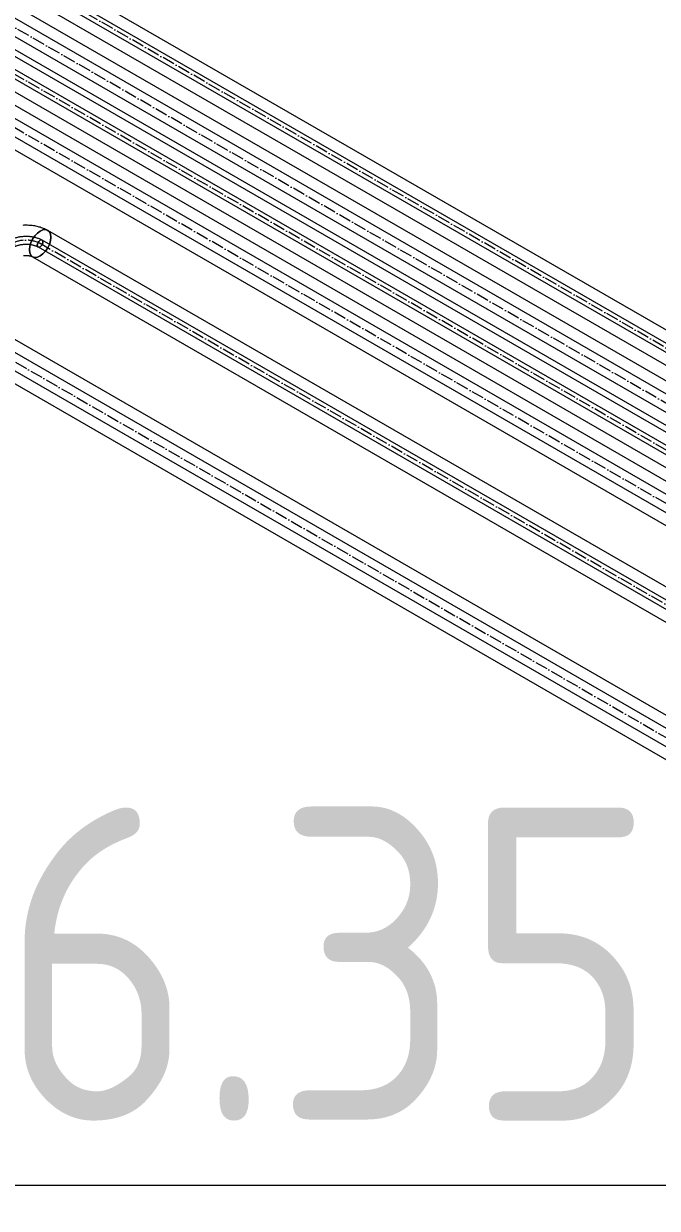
# Model space of a CAD drawing. Header units: millimetres. Extents: x -88595 to 880822, y -1054509 to -148035.
# Drawn here: x 421927 to 422433, y -343617 to -342671 of the extents above; entities that cross this region are included whole.
import ezdxf

# ---------------------------------------------------------------- set-up
doc = ezdxf.new("R2010")
doc.units = ezdxf.units.MM
doc.linetypes.add('$12$ADSK_Осевая', pattern=[14, 10, -2, 0, -2])
doc.linetypes.add('$13$ADSK_Осевая', pattern=[14, 10, -2, 0, -2])
for name, color, linetype, lineweight in [('Изоляция', 7, 'Continuous', 18), ('Марки', 7, 'Continuous', 20), ('Трубопровод', 7, 'Continuous', 18), ('Трубопроводы', 7, 'Continuous', 18)]:
    doc.layers.add(name, color=color, linetype=linetype, lineweight=lineweight)
doc.styles.add('$10$GOST Common', font='GOST_Common.ttf', dxfattribs={"width": 0.9, "height": 250})

# ---------------------------------------------------------------- blocks, each defined once
blk = doc.blocks.new('$0$ADSK_МедьПайка_Отвод-гнутая труба - Отвод _гнутая труба_-V16-В_ОВ3_4')
at = {"layer": 'Трубопроводы', "color": 190, "true_color": 0x8000ff}
for points in [[(-2594.14, 3091.03, 0), (-2593.59, 3091.34, 0), (-2593.02, 3091.63, 0), (-2592.44, 3091.9, 0), (-2591.84, 3092.16, 0), (-2591.23, 3092.4, 0), (-2590.61, 3092.63, 0), (-2589.98, 3092.84, 0), (-2589.34, 3093.04, 0), (-2588.68, 3093.22, 0), (-2588.02, 3093.38, 0), (-2587.35, 3093.53, 0), (-2586.67, 3093.67, 0), (-2585.98, 3093.78, 0), (-2585.29, 3093.88, 0), (-2584.6, 3093.97, 0), (-2583.9, 3094.03, 0), (-2583.19, 3094.08, 0), (-2582.49, 3094.12, 0), (-2581.78, 3094.14, 0), (-2581.07, 3094.14, 0), (-2580.36, 3094.13, 0), (-2579.66, 3094.1, 0), (-2578.95, 3094.05, 0), (-2578.25, 3093.99, 0), (-2577.55, 3093.91, 0), (-2576.86, 3093.81, 0), (-2576.17, 3093.7, 0), (-2575.49, 3093.57, 0), (-2574.82, 3093.43, 0), (-2574.15, 3093.27, 0), (-2573.5, 3093.09, 0), (-2572.85, 3092.9, 0), (-2572.21, 3092.69, 0), (-2571.59, 3092.47, 0), (-2570.98, 3092.23, 0), (-2570.38, 3091.97, 0), (-2569.79, 3091.7, 0), (-2569.22, 3091.42, 0), (-2568.66, 3091.12, 0), (-2568.52, 3091.03, 0)], [(-2590.31, 3086.99, 0), (-2590.39, 3087.7, 0), (-2590.61, 3088.45, 0), (-2590.97, 3089.2, 0), (-2591.43, 3089.88, 0), (-2591.97, 3090.45, 0), (-2592.55, 3090.87, 0), (-2593.13, 3091.12, 0), (-2593.68, 3091.17, 0), (-2594.14, 3091.03, 0), (-2594.5, 3090.7, 0), (-2594.72, 3090.2, 0), (-2594.8, 3089.58, 0)], [(-2594.8, 3089.58, 0), (-2594.72, 3088.86, 0), (-2594.5, 3088.11, 0), (-2594.14, 3087.36, 0), (-2593.68, 3086.68, 0), (-2593.13, 3086.11, 0), (-2592.55, 3085.69, 0), (-2591.97, 3085.44, 0), (-2591.43, 3085.39, 0), (-2590.97, 3085.53, 0), (-2590.61, 3085.86, 0), (-2590.39, 3086.36, 0), (-2590.31, 3086.99, 0)], [(-2590.97, 3085.53, 0), (-2590.6, 3085.73, 0), (-2590.22, 3085.93, 0), (-2589.82, 3086.12, 0), (-2589.4, 3086.3, 0), (-2588.96, 3086.47, 0), (-2588.51, 3086.64, 0), (-2588.05, 3086.8, 0), (-2587.57, 3086.94, 0), (-2587.08, 3087.08, 0), (-2586.57, 3087.2, 0), (-2586.06, 3087.32, 0), (-2585.53, 3087.42, 0), (-2585, 3087.51, 0), (-2584.46, 3087.59, 0), (-2583.91, 3087.65, 0), (-2583.36, 3087.71, 0), (-2582.8, 3087.75, 0), (-2582.25, 3087.77, 0), (-2581.68, 3087.79, 0), (-2581.12, 3087.79, 0), (-2580.56, 3087.78, 0), (-2580, 3087.75, 0), (-2579.45, 3087.72, 0), (-2578.89, 3087.67, 0), (-2578.34, 3087.61, 0), (-2577.8, 3087.53, 0), (-2577.27, 3087.44, 0), (-2576.74, 3087.34, 0), (-2576.22, 3087.23, 0), (-2575.72, 3087.11, 0), (-2575.22, 3086.98, 0), (-2574.74, 3086.84, 0), (-2574.27, 3086.68, 0), (-2573.81, 3086.52, 0), (-2573.37, 3086.35, 0), (-2572.95, 3086.17, 0), (-2572.54, 3085.98, 0), (-2572.16, 3085.79, 0), (-2571.79, 3085.59, 0), (-2571.69, 3085.53, 0)], [(-2567.86, 3089.58, 0), (-2567.93, 3090.2, 0), (-2568.16, 3090.7, 0), (-2568.52, 3091.03, 0), (-2568.98, 3091.17, 0), (-2569.52, 3091.12, 0), (-2570.1, 3090.87, 0), (-2570.68, 3090.45, 0), (-2571.23, 3089.88, 0), (-2571.69, 3089.2, 0), (-2572.05, 3088.45, 0), (-2572.27, 3087.7, 0), (-2572.35, 3086.99, 0)], [(-2572.35, 3086.99, 0), (-2572.27, 3086.36, 0), (-2572.05, 3085.86, 0), (-2571.69, 3085.53, 0), (-2571.23, 3085.39, 0), (-2570.68, 3085.44, 0), (-2570.1, 3085.69, 0), (-2569.52, 3086.11, 0), (-2568.98, 3086.68, 0), (-2568.52, 3087.36, 0), (-2568.16, 3088.11, 0), (-2567.93, 3088.86, 0), (-2567.86, 3089.58, 0)]]:
    blk.add_polyline3d(points, dxfattribs=at)
blk = doc.blocks.new('$0$ADSK_M_Трубы - Диаметр_10-3265709-В_ОВ3_4')
at = {"layer": 'Марки'}
blk.add_line((-15956.53, 12420.19), (-14956.53, 12420.19), dxfattribs=at)

msp = doc.modelspace()

# ---------------------------------------------------------------- linework, layer by layer
at = {"layer": 'Изоляция', "color": 190, "true_color": 0x8000ff}
for p, q in [((424583.46, -344235.27), (419507.83, -341304.85)), ((419495.66, -341325.94), (424571.29, -344256.35)), ((424654.17, -344194.44), (420427.07, -341753.92)), ((420414.9, -341775.01), (424642, -344215.53)), ((424482.24, -344300.3), (421946.49, -342836.28)), ((421934.31, -342857.37), (424470.07, -344321.39))]:
    msp.add_line(p, q, dxfattribs=at)
at = {"layer": 'Изоляция', "color": 134, "true_color": 0x00a6a6}
for p, q in [((424548.29, -344254.04), (419483.63, -341329.96)), ((419468.28, -341356.54), (424532.94, -344280.63)), ((424625.46, -344218.48), (420401.54, -341779.79)), ((420386.19, -341806.38), (424610.11, -344245.06)), ((424642.16, -344495.07), (421867.41, -342893.06)), ((421852.06, -342919.65), (424626.81, -344521.65))]:
    msp.add_line(p, q, dxfattribs=at)
at = {"layer": 'Изоляция', "color": 190, "true_color": 0x8000ff}
for points in [[(421926.76, -342832.04, 0), (421927.68, -342831.99, 0), (421928.59, -342831.97, 0), (421929.51, -342831.97, 0), (421930.42, -342831.99, 0), (421931.34, -342832.03, 0), (421932.25, -342832.09, 0), (421933.17, -342832.17, 0), (421934.07, -342832.27, 0), (421934.98, -342832.4, 0), (421935.88, -342832.54, 0), (421936.78, -342832.71, 0), (421937.68, -342832.9, 0), (421938.57, -342833.12, 0), (421939.45, -342833.35, 0), (421940.33, -342833.61, 0), (421941.2, -342833.9, 0), (421942.07, -342834.21, 0), (421942.92, -342834.54, 0), (421943.77, -342834.9, 0), (421944.61, -342835.29, 0), (421945.44, -342835.71, 0), (421946.27, -342836.16, 0), (421946.49, -342836.28, 0)], [(421931.79, -342851.8, 0), (421932.08, -342849.05, 0), (421932.94, -342846.16, 0), (421934.31, -342843.31, 0), (421936.09, -342840.7, 0), (421938.17, -342838.51, 0), (421940.4, -342836.88, 0)], [(421940.4, -342836.88, 0), (421938.17, -342838.51, 0), (421936.09, -342840.7, 0), (421934.31, -342843.31, 0), (421932.94, -342846.16, 0), (421932.08, -342849.05, 0), (421931.79, -342851.8, 0)], [(421940.4, -342836.88, 0), (421942.63, -342835.94, 0), (421944.7, -342835.73, 0), (421946.49, -342836.28, 0), (421947.86, -342837.55, 0), (421948.72, -342839.45, 0), (421949.01, -342841.86, 0)], [(421949.01, -342841.86, 0), (421948.72, -342839.45, 0), (421947.86, -342837.55, 0), (421946.49, -342836.28, 0), (421944.7, -342835.73, 0), (421942.63, -342835.94, 0), (421940.4, -342836.88, 0)], [(421949.01, -342841.86, 0), (421948.72, -342844.6, 0), (421947.86, -342847.49, 0), (421946.49, -342850.34, 0), (421944.7, -342852.95, 0), (421942.63, -342855.14, 0), (421940.4, -342856.77, 0)], [(421940.4, -342856.77, 0), (421942.63, -342855.14, 0), (421944.7, -342852.95, 0), (421946.49, -342850.34, 0), (421947.86, -342847.49, 0), (421948.72, -342844.6, 0), (421949.01, -342841.86, 0)], [(421940.4, -342856.77, 0), (421938.17, -342857.71, 0), (421936.09, -342857.92, 0), (421934.31, -342857.37, 0), (421932.94, -342856.1, 0), (421932.08, -342854.2, 0), (421931.79, -342851.8, 0)], [(421931.79, -342851.8, 0), (421932.08, -342854.2, 0), (421932.94, -342856.1, 0), (421934.31, -342857.37, 0), (421936.09, -342857.92, 0), (421938.17, -342857.71, 0), (421940.4, -342856.77, 0)], [(421927.22, -342856.44, 0), (421927.56, -342856.4, 0), (421927.9, -342856.37, 0), (421928.25, -342856.34, 0), (421928.6, -342856.33, 0), (421928.95, -342856.32, 0), (421929.3, -342856.32, 0), (421929.66, -342856.32, 0), (421930.01, -342856.34, 0), (421930.36, -342856.36, 0), (421930.7, -342856.39, 0), (421931.03, -342856.43, 0), (421931.36, -342856.48, 0), (421931.68, -342856.53, 0), (421931.99, -342856.59, 0), (421932.29, -342856.65, 0), (421932.57, -342856.72, 0), (421932.84, -342856.79, 0), (421933.09, -342856.86, 0), (421933.32, -342856.94, 0), (421933.54, -342857.02, 0), (421933.73, -342857.09, 0), (421933.91, -342857.17, 0), (421934.06, -342857.24, 0), (421934.19, -342857.3, 0), (421934.29, -342857.36, 0), (421934.31, -342857.37, 0)]]:
    msp.add_polyline3d(points, dxfattribs=at)
at = {"layer": 'Трубопровод', "color": 190, "true_color": 0x8000ff}
for p, q in [((424578.96, -344243.06), (419503.33, -341312.65)), ((419500.16, -341318.15), (424575.79, -344248.56)), ((420419.4, -341767.22), (424646.5, -344207.74)), ((424649.67, -344202.24), (420422.57, -341761.72)), ((424477.74, -344308.1), (421941.99, -342844.08)), ((421938.81, -342849.58), (424474.57, -344313.59))]:
    msp.add_line(p, q, dxfattribs=at)
at = {"layer": 'Трубопровод', "color": 190, "linetype": '$12$ADSK_Осевая', "true_color": 0x8000ff}
for p, q in [((424577.37, -344245.81), (419501.75, -341315.4)), ((424577.37, -344245.81), (419501.75, -341315.4)), ((424648.08, -344204.99), (420420.98, -341764.47)), ((424648.08, -344204.99), (420420.98, -341764.47)), ((424476.16, -344310.84), (421940.4, -342846.83)), ((424476.16, -344310.84), (421940.4, -342846.83))]:
    msp.add_line(p, q, dxfattribs=at)
at = {"layer": 'Трубопровод', "color": 134, "true_color": 0x00a6a6}
for p, q in [((424543.79, -344261.84), (419479.13, -341337.75)), ((419472.78, -341348.75), (424537.44, -344272.83)), ((424620.96, -344226.27), (420397.04, -341787.59)), ((420390.69, -341798.59), (424614.61, -344237.27)), ((424637.66, -344502.86), (421862.91, -342900.86)), ((421856.56, -342911.86), (424631.31, -344513.86))]:
    msp.add_line(p, q, dxfattribs=at)
at = {"layer": 'Трубопровод', "color": 134, "linetype": '$12$ADSK_Осевая', "true_color": 0x00a6a6}
for p, q in [((424540.62, -344267.34), (419475.95, -341343.25)), ((424540.62, -344267.34), (419475.95, -341343.25)), ((424617.79, -344231.77), (420393.87, -341793.09)), ((424617.79, -344231.77), (420393.87, -341793.09)), ((421859.74, -342906.36), (424634.49, -344508.36)), ((421859.74, -342906.36), (424634.49, -344508.36))]:
    msp.add_line(p, q, dxfattribs=at)
at = {"layer": 'Трубопровод', "color": 190, "true_color": 0x8000ff}
for points in [[(421938.15, -342848.12, 0), (421938.23, -342847.41, 0), (421938.46, -342846.65, 0), (421938.81, -342845.91, 0), (421939.28, -342845.23, 0), (421939.82, -342844.66, 0), (421940.4, -342844.23, 0)], [(421940.4, -342844.23, 0), (421940.98, -342843.99, 0), (421941.52, -342843.93, 0), (421941.99, -342844.08, 0), (421942.34, -342844.41, 0), (421942.57, -342844.9, 0), (421942.64, -342845.53, 0)], [(421942.64, -342845.53, 0), (421942.57, -342846.24, 0), (421942.34, -342847, 0), (421941.99, -342847.74, 0), (421941.52, -342848.42, 0), (421940.98, -342848.99, 0), (421940.4, -342849.42, 0)], [(421940.4, -342849.42, 0), (421939.82, -342849.67, 0), (421939.28, -342849.72, 0), (421938.81, -342849.58, 0), (421938.46, -342849.24, 0), (421938.23, -342848.75, 0), (421938.15, -342848.12, 0)]]:
    msp.add_polyline3d(points, dxfattribs=at)
at = {"layer": 'Трубопроводы', "color": 190, "linetype": '$13$ADSK_Осевая', "true_color": 0x8000ff}
msp.add_ellipse((421929.17, -342853.31), major_axis=(15.87, 0), ratio=0.57735, start_param=0.785398, end_param=2.356194, dxfattribs=at)

# ---------------------------------------------------------------- block references
at = {"layer": 'Марки'}
msp.add_blockref('$0$ADSK_M_Трубы - Диаметр_10-3265709-В_ОВ3_4', (437582.96, -356018.96), dxfattribs=at)
at = {"layer": 'Трубопроводы', "color": 190, "true_color": 0x8000ff}
msp.add_blockref('$0$ADSK_МедьПайка_Отвод-гнутая труба - Отвод _гнутая труба_-V16-В_ОВ3_4', (424510.5, -345935.11), dxfattribs=at)

# ---------------------------------------------------------------- texts
at = {"layer": 'Марки', "lineweight": 9, "insert": (421908.06, -343297.2), "char_height": 250, "width": 663.7972, "attachment_point": 1, "style": '$10$GOST Common'}
msp.add_mtext('6.35', dxfattribs=at)

doc.saveas('drawing.dxf')
